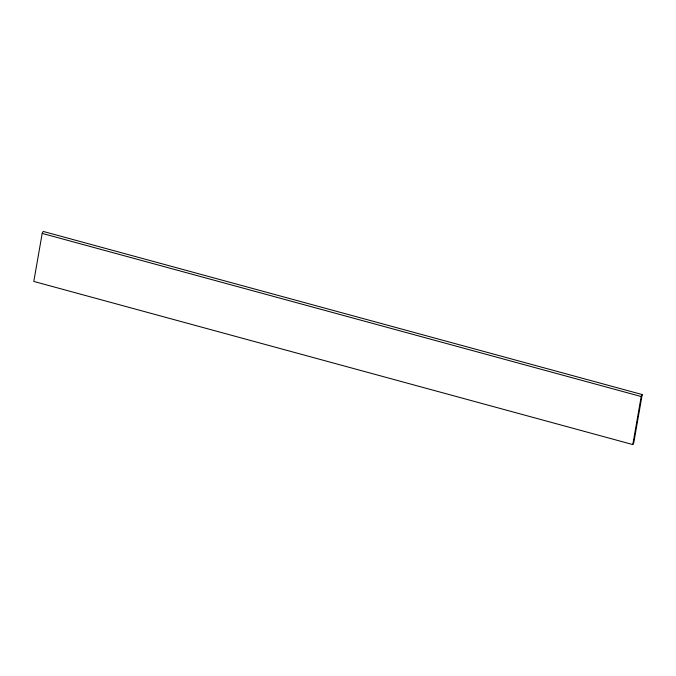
<?xml version="1.0" encoding="UTF-8"?>
<svg xmlns="http://www.w3.org/2000/svg" width="676" height="676" viewBox="0 0 676 676"><rect width="100%" height="100%" fill="white"/><g stroke="black" fill="none" stroke-linecap="round" stroke-linejoin="round"><path stroke-width="1.01" d="M42.191 233.406L33.8 281.436L632.804 444.571L633.809 442.594L642.2 394.564L43.196 231.429L42.191 233.406L641.194 396.533L642.2 394.564M632.804 444.571L641.194 396.533"/></g></svg>
